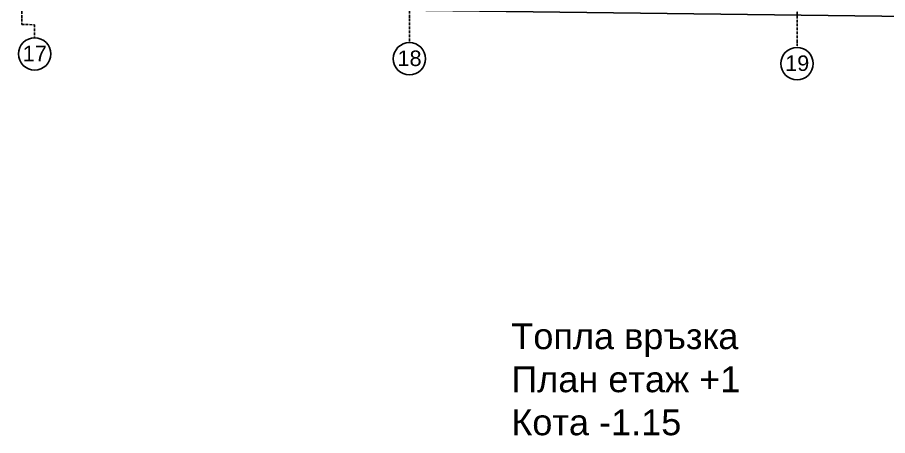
# Model space of a CAD drawing. Header units: inches. Extents: x -72385 to 39588, y -6525 to 66685.
# Drawn here: x -43532 to -42185, y 21081 to 21729 of the extents above; entities that cross this region are included whole.
import ezdxf

# ---------------------------------------------------------------- set-up
doc = ezdxf.new("R2010")
doc.units = ezdxf.units.IN
doc.header["$MEASUREMENT"] = 0
doc.linetypes.add('DashDot', pattern=[0.6, 0.4, -0.1, 0, -0.1])
for name, color, linetype, lineweight in [('Надписи коти външни', 252, 'Continuous', 25), ('Надписи Оси', 252, 'Continuous', 25), ('Оси', 252, 'DashDot', 25)]:
    doc.layers.add(name, color=color, linetype=linetype, lineweight=lineweight)
doc.styles.add('Arial Regular', font='arial.ttf')
doc.styles.get("Standard").update_dxf_attribs({"font": 'arial.ttf'})
doc.dimstyles.new('Annotative', dxfattribs={"dimscale": 0, "dimtxt": 20, "dimasz": 5, "dimexe": 5, "dimexo": 5, "dimgap": 5, "dimtad": 1, "dimdec": 0, "dimzin": 0, "dimdsep": 46, "dimtxsty": 'Standard', "dimblk": 'ARCHTICK', "dimcen": 5, "dimdle": 5, "dimadec": 0, "dimazin": 0, "dimtfac": 1, "dimtdec": 0, "dimtofl": 0, "dimtmove": 0, "dimatfit": 3, "dimldrblk": 'ARCHTICK', "dimfxl": 5, "dimfxlon": 1, "dimtolj": 1, "dimtzin": 0, "dimarcsym": 1})

# ---------------------------------------------------------------- blocks, each defined once
blk = doc.blocks.new('_ArchTick')
at = {"color": 0, "linetype": 'ByBlock', "const_width": 0.15}
blk.add_lwpolyline([(-0.5, -0.5), (0.5, 0.5)], dxfattribs=at)
blk = doc.blocks.new('*D6556')
at = {"layer": 'Defpoints', "color": 0, "ltscale": 10, "transparency": 16777216}
for p in [(-52317.3, 22292.3), (-41742.3, 22157.7), (-41747.8, 21725.2)]:
    blk.add_point(p, dxfattribs=at)
at = {"layer": 'Надписи коти външни', "color": 0, "lineweight": -2, "ltscale": 10, "transparency": 16777216}
for p, q in [((-52327.8, 21859.9), (-41742.8, 21725.2)), ((-52322.8, 21864.9), (-52322.9, 21854.9)), ((-41747.8, 21730.2), (-41747.9, 21720.2))]:
    blk.add_line(p, q, dxfattribs=at)
at = {"layer": 'Надписи коти външни', "color": 0, "lineweight": -2, "ltscale": 10, "transparency": 16777216, "xscale": 5, "yscale": 5, "zscale": 5}
for p, rotation in [((-52322.8, 21859.9), 179.2706286525472), ((-41747.8, 21725.2), 359.2706286525473)]:
    blk.add_blockref('_ArchTick', p, dxfattribs=dict(at, rotation=rotation))
at = {"layer": 'Надписи коти външни', "color": 0, "ltscale": 10, "transparency": 16777216, "insert": (-47035.1, 21807.8), "char_height": 20, "attachment_point": 5, "rotation": 359.2706}
blk.add_mtext('\\A1;10575', dxfattribs=at)

msp = doc.modelspace()

# ---------------------------------------------------------------- linework, layer by layer
at = {"layer": 'Надписи Оси', "ltscale": 50}
for centre in [(-43504.8, 21672.6), (-42924.8, 21665.2), (-42324.8, 21657.6)]:
    msp.add_circle(centre, 25, dxfattribs=at)
at = {"layer": 'Оси', "ltscale": 10}
for p, q in [((-42924.8, 24490.5), (-42924.8, 21690.2)), ((-42324.8, 24482.8), (-42324.8, 21682.6))]:
    msp.add_line(p, q, dxfattribs=at)
msp.add_lwpolyline([(-43504.9, 24497.8), (-43504.9, 24477.6), (-43524.8, 24477.8), (-43524.8, 21718.1), (-43504.8, 21717.9), (-43504.8, 21697.6)], dxfattribs=at)

# ---------------------------------------------------------------- texts
at = {"ltscale": 100, "insert": (-42187.5, 21255.3), "char_height": 40, "width": 1159.239, "attachment_point": 2, "style": 'Arial Regular'}
msp.add_mtext('\\pxql;Топла връзка\\PПлан етаж +1\\PКота -1.15', dxfattribs=at)
at = {"layer": 'Надписи Оси', "ltscale": 100, "char_height": 24, "width": 27.213, "attachment_point": 1, "style": 'Arial Regular'}
for s, insert in [('\\pxqc;17', (-43518.2, 21685.3)), ('\\pxqc;18', (-42938.2, 21677.9)), ('\\pxqc;19', (-42338.2, 21670.3))]:
    msp.add_mtext(s, dxfattribs=dict(at, insert=insert))

# ---------------------------------------------------------------- dimensions: what is measured, and where the dimension line sits
at = {"layer": 'Надписи коти външни', "ltscale": 10}
dim = msp.add_aligned_dim(p1=(-52317.3, 22292.3), p2=(-41742.3, 22157.7), distance=-432.5, text='10575', dimstyle='Annotative', override={"dimscale": 0, "dimtix": 0, "dimtofl": 0, "dimtmove": 0, "dimatfit": 3}, dxfattribs=at)
dim.commit()
dim.dimension.update_dxf_attribs({"geometry": '*D6556', "text_midpoint": (-47035.1, 21807.8)})

doc.saveas('drawing.dxf')
